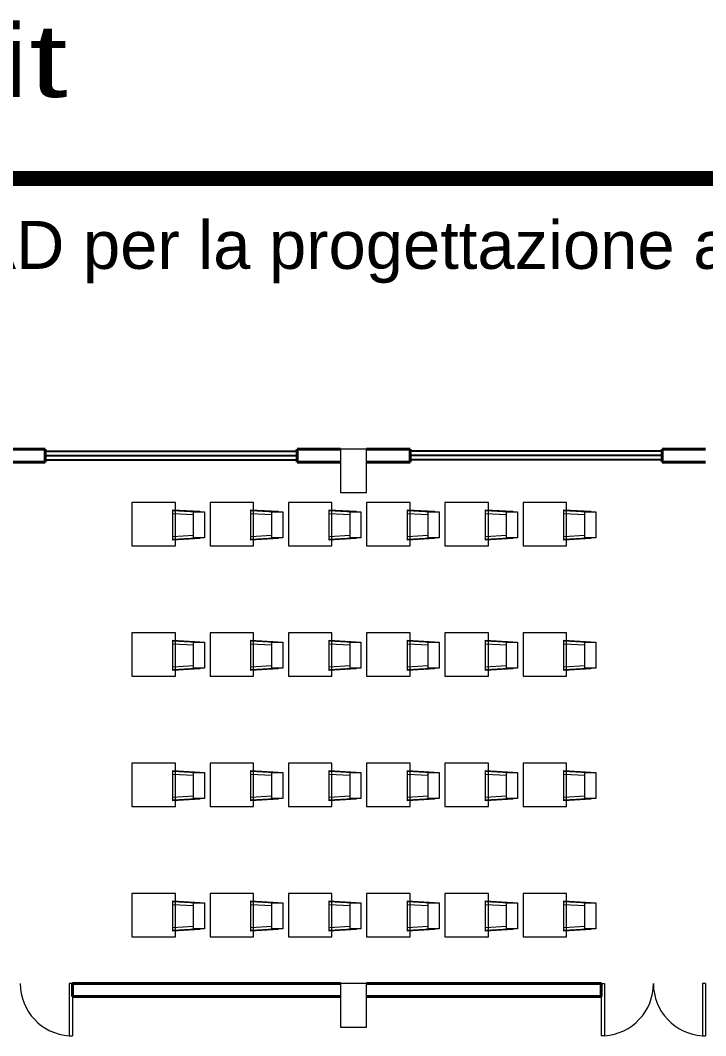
# Model space of a CAD drawing. Header units: millimetres. Extents: x 310.7 to 354.9, y 161.6 to 181.8.
# Drawn here: x 320.28 to 328.16, y 169.74 to 181.42 of the extents above; entities that cross this region are included whole.
import ezdxf
from ezdxf.enums import TextEntityAlignment as Align

# ---------------------------------------------------------------- set-up
doc = ezdxf.new("R2010")
doc.units = ezdxf.units.MM
for name, color, linetype, lineweight in [('ARREDI attrezzature - furniture', 175, 'Continuous', 9), ('MURATURA sezioni - section wall', 7, 'Continuous', 40), ('PORTE finestre - doors windows', 252, 'Continuous', 5), ('STRUTTURA - structure', 7, 'Continuous', 20), ('www.archweb.it - All rights reserved', 2, 'Continuous', 5)]:
    doc.layers.add(name, color=color, linetype=linetype, lineweight=lineweight)
doc.layers.add('VETRATE sezioni - windows sections', color=171, linetype='Continuous', true_color=0x4d79ff)
doc.styles.get("Standard").update_dxf_attribs({"font": 'arial.ttf'})

msp = doc.modelspace()

# ---------------------------------------------------------------- linework, layer by layer
at = {"layer": 'ARREDI attrezzature - furniture', "extrusion": (-4.5487e-13, -1, 0)}
for p, q in [((322.064, 175.874, -0.22), (321.564, 175.874, -0.22)), ((322.964, 175.874, -0.22), (322.464, 175.874, -0.22)), ((323.864, 175.874, 0.38), (323.364, 175.874, 0.38)), ((324.764, 175.874, 0.38), (324.264, 175.874, 0.38)), ((325.664, 175.874, 0.68), (325.164, 175.874, 0.68)), ((326.564, 175.874, 1.28), (326.064, 175.874, 1.28)), ((322.273, 175.765, -0.22), (322.399, 175.765, -0.22)), ((323.173, 175.765, -0.22), (323.299, 175.765, -0.22)), ((324.073, 175.765, 0.38), (324.199, 175.765, 0.38)), ((324.973, 175.765, 0.38), (325.099, 175.765, 0.38)), ((325.873, 175.765, 0.68), (325.999, 175.765, 0.68)), ((326.773, 175.765, 1.28), (326.899, 175.765, 1.28)), ((322.399, 175.465, -0.22), (322.273, 175.465, -0.22)), ((323.299, 175.465, -0.22), (323.173, 175.465, -0.22)), ((324.199, 175.465, 0.38), (324.073, 175.465, 0.38)), ((325.099, 175.465, 0.38), (324.973, 175.465, 0.38)), ((325.999, 175.465, 0.68), (325.873, 175.465, 0.68)), ((326.899, 175.465, 1.28), (326.773, 175.465, 1.28)), ((321.564, 175.374, -0.22), (322.064, 175.374, -0.22)), ((322.464, 175.374, -0.22), (322.964, 175.374, -0.22)), ((323.364, 175.374, 0.38), (323.864, 175.374, 0.38)), ((324.264, 175.374, 0.38), (324.764, 175.374, 0.38)), ((325.164, 175.374, 0.68), (325.664, 175.374, 0.68)), ((326.064, 175.374, 1.28), (326.564, 175.374, 1.28)), ((322.064, 174.374, -0.22), (321.564, 174.374, -0.22)), ((322.964, 174.374, -0.22), (322.464, 174.374, -0.22)), ((323.864, 174.374, 0.38), (323.364, 174.374, 0.38)), ((324.764, 174.374, 0.38), (324.264, 174.374, 0.38)), ((325.664, 174.374, 0.68), (325.164, 174.374, 0.68)), ((326.564, 174.374, 1.28), (326.064, 174.374, 1.28)), ((322.273, 174.265, -0.22), (322.399, 174.265, -0.22)), ((323.173, 174.265, -0.22), (323.299, 174.265, -0.22)), ((324.073, 174.265, 0.38), (324.199, 174.265, 0.38)), ((324.973, 174.265, 0.38), (325.099, 174.265, 0.38)), ((325.873, 174.265, 0.68), (325.999, 174.265, 0.68)), ((326.773, 174.265, 1.28), (326.899, 174.265, 1.28)), ((321.564, 173.874, -0.22), (322.064, 173.874, -0.22)), ((322.399, 173.965, -0.22), (322.273, 173.965, -0.22)), ((322.464, 173.874, -0.22), (322.964, 173.874, -0.22)), ((323.299, 173.965, -0.22), (323.173, 173.965, -0.22)), ((323.364, 173.874, 0.38), (323.864, 173.874, 0.38)), ((324.199, 173.965, 0.38), (324.073, 173.965, 0.38)), ((324.264, 173.874, 0.38), (324.764, 173.874, 0.38)), ((325.099, 173.965, 0.38), (324.973, 173.965, 0.38)), ((325.164, 173.874, 0.68), (325.664, 173.874, 0.68)), ((325.999, 173.965, 0.68), (325.873, 173.965, 0.68)), ((326.064, 173.874, 1.28), (326.564, 173.874, 1.28)), ((326.899, 173.965, 1.28), (326.773, 173.965, 1.28)), ((322.064, 172.874, -0.22), (321.564, 172.874, -0.22)), ((322.964, 172.874, -0.22), (322.464, 172.874, -0.22)), ((323.864, 172.874, 0.38), (323.364, 172.874, 0.38)), ((324.764, 172.874, 0.38), (324.264, 172.874, 0.38)), ((325.664, 172.874, 0.68), (325.164, 172.874, 0.68)), ((326.564, 172.874, 1.28), (326.064, 172.874, 1.28)), ((322.273, 172.765, -0.22), (322.399, 172.765, -0.22)), ((323.173, 172.765, -0.22), (323.299, 172.765, -0.22)), ((324.073, 172.765, 0.38), (324.199, 172.765, 0.38)), ((324.973, 172.765, 0.38), (325.099, 172.765, 0.38)), ((325.873, 172.765, 0.68), (325.999, 172.765, 0.68)), ((326.773, 172.765, 1.28), (326.899, 172.765, 1.28)), ((322.399, 172.465, -0.22), (322.273, 172.465, -0.22)), ((323.299, 172.465, -0.22), (323.173, 172.465, -0.22)), ((324.199, 172.465, 0.38), (324.073, 172.465, 0.38)), ((325.099, 172.465, 0.38), (324.973, 172.465, 0.38)), ((325.999, 172.465, 0.68), (325.873, 172.465, 0.68)), ((326.899, 172.465, 1.28), (326.773, 172.465, 1.28)), ((321.564, 172.374, -0.22), (322.064, 172.374, -0.22)), ((322.464, 172.374, -0.22), (322.964, 172.374, -0.22)), ((323.364, 172.374, 0.38), (323.864, 172.374, 0.38)), ((324.264, 172.374, 0.38), (324.764, 172.374, 0.38)), ((325.164, 172.374, 0.68), (325.664, 172.374, 0.68)), ((326.064, 172.374, 1.28), (326.564, 172.374, 1.28)), ((322.064, 171.374, -0.22), (321.564, 171.374, -0.22)), ((322.964, 171.374, -0.22), (322.464, 171.374, -0.22)), ((323.864, 171.374, 0.38), (323.364, 171.374, 0.38)), ((324.764, 171.374, 0.38), (324.264, 171.374, 0.38)), ((325.664, 171.374, 0.68), (325.164, 171.374, 0.68)), ((326.564, 171.374, 1.28), (326.064, 171.374, 1.28)), ((322.273, 171.265, -0.22), (322.399, 171.265, -0.22)), ((323.173, 171.265, -0.22), (323.299, 171.265, -0.22)), ((324.073, 171.265, 0.38), (324.199, 171.265, 0.38)), ((324.973, 171.265, 0.38), (325.099, 171.265, 0.38)), ((325.873, 171.265, 0.68), (325.999, 171.265, 0.68)), ((326.773, 171.265, 1.28), (326.899, 171.265, 1.28)), ((322.399, 170.965, -0.22), (322.273, 170.965, -0.22)), ((323.299, 170.965, -0.22), (323.173, 170.965, -0.22)), ((324.199, 170.965, 0.38), (324.073, 170.965, 0.38)), ((325.099, 170.965, 0.38), (324.973, 170.965, 0.38)), ((325.999, 170.965, 0.68), (325.873, 170.965, 0.68)), ((326.899, 170.965, 1.28), (326.773, 170.965, 1.28)), ((321.564, 170.874, -0.22), (322.064, 170.874, -0.22)), ((322.464, 170.874, -0.22), (322.964, 170.874, -0.22)), ((323.364, 170.874, 0.38), (323.864, 170.874, 0.38)), ((324.264, 170.874, 0.38), (324.764, 170.874, 0.38)), ((325.164, 170.874, 0.68), (325.664, 170.874, 0.68)), ((326.064, 170.874, 1.28), (326.564, 170.874, 1.28))]:
    msp.add_line(p, q, dxfattribs=at)
at = {"layer": 'ARREDI attrezzature - furniture', "extrusion": (-1, 4.5487e-13, 0)}
for p, q in [((321.564, 175.874, -0.22), (321.564, 175.374, -0.22)), ((322.064, 175.374, -0.22), (322.064, 175.874, -0.22)), ((322.464, 175.874, -0.22), (322.464, 175.374, -0.22)), ((322.964, 175.374, -0.22), (322.964, 175.874, -0.22)), ((323.364, 175.874, 0.38), (323.364, 175.374, 0.38)), ((323.864, 175.374, 0.38), (323.864, 175.874, 0.38)), ((324.264, 175.874, 0.38), (324.264, 175.374, 0.38)), ((324.764, 175.374, 0.38), (324.764, 175.874, 0.38)), ((325.164, 175.874, 0.68), (325.164, 175.374, 0.68)), ((325.664, 175.374, 0.68), (325.664, 175.874, 0.68)), ((326.064, 175.874, 1.28), (326.064, 175.374, 1.28)), ((326.564, 175.374, 1.28), (326.564, 175.874, 1.28)), ((322.033, 175.441, -0.22), (322.033, 175.789, -0.22)), ((322.033, 175.441, -0.22), (322.033, 175.789, -0.22)), ((322.273, 175.465, -0.22), (322.273, 175.765, -0.22)), ((322.345, 175.771, -0.22), (322.345, 175.765, -0.22)), ((322.399, 175.765, -0.22), (322.399, 175.465, -0.22)), ((322.933, 175.441, -0.22), (322.933, 175.789, -0.22)), ((322.933, 175.441, -0.22), (322.933, 175.789, -0.22)), ((323.173, 175.465, -0.22), (323.173, 175.765, -0.22)), ((323.245, 175.771, -0.22), (323.245, 175.765, -0.22)), ((323.299, 175.765, -0.22), (323.299, 175.465, -0.22)), ((323.833, 175.441, 0.38), (323.833, 175.789, 0.38)), ((323.833, 175.441, 0.38), (323.833, 175.789, 0.38)), ((324.073, 175.465, 0.38), (324.073, 175.765, 0.38)), ((324.145, 175.771, 0.38), (324.145, 175.765, 0.38)), ((324.199, 175.765, 0.38), (324.199, 175.465, 0.38)), ((324.733, 175.441, 0.38), (324.733, 175.789, 0.38)), ((324.733, 175.441, 0.38), (324.733, 175.789, 0.38)), ((324.973, 175.465, 0.38), (324.973, 175.765, 0.38)), ((325.045, 175.771, 0.38), (325.045, 175.765, 0.38)), ((325.099, 175.765, 0.38), (325.099, 175.465, 0.38)), ((325.633, 175.441, 0.68), (325.633, 175.789, 0.68)), ((325.633, 175.441, 0.68), (325.633, 175.789, 0.68)), ((325.873, 175.465, 0.68), (325.873, 175.765, 0.68)), ((325.945, 175.771, 0.68), (325.945, 175.765, 0.68)), ((325.999, 175.765, 0.68), (325.999, 175.465, 0.68)), ((326.533, 175.441, 1.28), (326.533, 175.789, 1.28)), ((326.533, 175.441, 1.28), (326.533, 175.789, 1.28)), ((326.773, 175.465, 1.28), (326.773, 175.765, 1.28)), ((326.845, 175.771, 1.28), (326.845, 175.765, 1.28)), ((326.899, 175.765, 1.28), (326.899, 175.465, 1.28)), ((322.345, 175.465, -0.22), (322.345, 175.459, -0.22)), ((323.245, 175.465, -0.22), (323.245, 175.459, -0.22)), ((324.145, 175.465, 0.38), (324.145, 175.459, 0.38)), ((325.045, 175.465, 0.38), (325.045, 175.459, 0.38)), ((325.945, 175.465, 0.68), (325.945, 175.459, 0.68)), ((326.845, 175.465, 1.28), (326.845, 175.459, 1.28)), ((321.564, 174.374, -0.22), (321.564, 173.874, -0.22)), ((322.064, 173.874, -0.22), (322.064, 174.374, -0.22)), ((322.464, 174.374, -0.22), (322.464, 173.874, -0.22)), ((322.964, 173.874, -0.22), (322.964, 174.374, -0.22)), ((323.364, 174.374, 0.38), (323.364, 173.874, 0.38)), ((323.864, 173.874, 0.38), (323.864, 174.374, 0.38)), ((324.264, 174.374, 0.38), (324.264, 173.874, 0.38)), ((324.764, 173.874, 0.38), (324.764, 174.374, 0.38)), ((325.164, 174.374, 0.68), (325.164, 173.874, 0.68)), ((325.664, 173.874, 0.68), (325.664, 174.374, 0.68)), ((326.064, 174.374, 1.28), (326.064, 173.874, 1.28)), ((326.564, 173.874, 1.28), (326.564, 174.374, 1.28)), ((322.033, 173.941, -0.22), (322.033, 174.289, -0.22)), ((322.033, 173.941, -0.22), (322.033, 174.289, -0.22)), ((322.273, 173.965, -0.22), (322.273, 174.265, -0.22)), ((322.345, 174.271, -0.22), (322.345, 174.265, -0.22)), ((322.399, 174.265, -0.22), (322.399, 173.965, -0.22)), ((322.933, 173.941, -0.22), (322.933, 174.289, -0.22)), ((322.933, 173.941, -0.22), (322.933, 174.289, -0.22)), ((323.173, 173.965, -0.22), (323.173, 174.265, -0.22)), ((323.245, 174.271, -0.22), (323.245, 174.265, -0.22)), ((323.299, 174.265, -0.22), (323.299, 173.965, -0.22)), ((323.833, 173.941, 0.38), (323.833, 174.289, 0.38)), ((323.833, 173.941, 0.38), (323.833, 174.289, 0.38)), ((324.073, 173.965, 0.38), (324.073, 174.265, 0.38)), ((324.145, 174.271, 0.38), (324.145, 174.265, 0.38)), ((324.199, 174.265, 0.38), (324.199, 173.965, 0.38)), ((324.733, 173.941, 0.38), (324.733, 174.289, 0.38)), ((324.733, 173.941, 0.38), (324.733, 174.289, 0.38)), ((324.973, 173.965, 0.38), (324.973, 174.265, 0.38)), ((325.045, 174.271, 0.38), (325.045, 174.265, 0.38)), ((325.099, 174.265, 0.38), (325.099, 173.965, 0.38)), ((325.633, 173.941, 0.68), (325.633, 174.289, 0.68)), ((325.633, 173.941, 0.68), (325.633, 174.289, 0.68)), ((325.873, 173.965, 0.68), (325.873, 174.265, 0.68)), ((325.945, 174.271, 0.68), (325.945, 174.265, 0.68)), ((325.999, 174.265, 0.68), (325.999, 173.965, 0.68)), ((326.533, 173.941, 1.28), (326.533, 174.289, 1.28)), ((326.533, 173.941, 1.28), (326.533, 174.289, 1.28)), ((326.773, 173.965, 1.28), (326.773, 174.265, 1.28)), ((326.845, 174.271, 1.28), (326.845, 174.265, 1.28)), ((326.899, 174.265, 1.28), (326.899, 173.965, 1.28)), ((322.345, 173.965, -0.22), (322.345, 173.959, -0.22)), ((323.245, 173.965, -0.22), (323.245, 173.959, -0.22)), ((324.145, 173.965, 0.38), (324.145, 173.959, 0.38)), ((325.045, 173.965, 0.38), (325.045, 173.959, 0.38)), ((325.945, 173.965, 0.68), (325.945, 173.959, 0.68)), ((326.845, 173.965, 1.28), (326.845, 173.959, 1.28)), ((321.564, 172.874, -0.22), (321.564, 172.374, -0.22)), ((322.064, 172.374, -0.22), (322.064, 172.874, -0.22)), ((322.464, 172.874, -0.22), (322.464, 172.374, -0.22)), ((322.964, 172.374, -0.22), (322.964, 172.874, -0.22)), ((323.364, 172.874, 0.38), (323.364, 172.374, 0.38)), ((323.864, 172.374, 0.38), (323.864, 172.874, 0.38)), ((324.264, 172.874, 0.38), (324.264, 172.374, 0.38)), ((324.764, 172.374, 0.38), (324.764, 172.874, 0.38)), ((325.164, 172.874, 0.68), (325.164, 172.374, 0.68)), ((325.664, 172.374, 0.68), (325.664, 172.874, 0.68)), ((326.064, 172.874, 1.28), (326.064, 172.374, 1.28)), ((326.564, 172.374, 1.28), (326.564, 172.874, 1.28)), ((322.033, 172.441, -0.22), (322.033, 172.789, -0.22)), ((322.033, 172.441, -0.22), (322.033, 172.789, -0.22)), ((322.273, 172.465, -0.22), (322.273, 172.765, -0.22)), ((322.345, 172.771, -0.22), (322.345, 172.765, -0.22)), ((322.399, 172.765, -0.22), (322.399, 172.465, -0.22)), ((322.933, 172.441, -0.22), (322.933, 172.789, -0.22)), ((322.933, 172.441, -0.22), (322.933, 172.789, -0.22)), ((323.173, 172.465, -0.22), (323.173, 172.765, -0.22)), ((323.245, 172.771, -0.22), (323.245, 172.765, -0.22)), ((323.299, 172.765, -0.22), (323.299, 172.465, -0.22)), ((323.833, 172.441, 0.38), (323.833, 172.789, 0.38)), ((323.833, 172.441, 0.38), (323.833, 172.789, 0.38)), ((324.073, 172.465, 0.38), (324.073, 172.765, 0.38)), ((324.145, 172.771, 0.38), (324.145, 172.765, 0.38)), ((324.199, 172.765, 0.38), (324.199, 172.465, 0.38)), ((324.733, 172.441, 0.38), (324.733, 172.789, 0.38)), ((324.733, 172.441, 0.38), (324.733, 172.789, 0.38)), ((324.973, 172.465, 0.38), (324.973, 172.765, 0.38)), ((325.045, 172.771, 0.38), (325.045, 172.765, 0.38)), ((325.099, 172.765, 0.38), (325.099, 172.465, 0.38)), ((325.633, 172.441, 0.68), (325.633, 172.789, 0.68)), ((325.633, 172.441, 0.68), (325.633, 172.789, 0.68)), ((325.873, 172.465, 0.68), (325.873, 172.765, 0.68)), ((325.945, 172.771, 0.68), (325.945, 172.765, 0.68)), ((325.999, 172.765, 0.68), (325.999, 172.465, 0.68)), ((326.533, 172.441, 1.28), (326.533, 172.789, 1.28)), ((326.533, 172.441, 1.28), (326.533, 172.789, 1.28)), ((326.773, 172.465, 1.28), (326.773, 172.765, 1.28)), ((326.845, 172.771, 1.28), (326.845, 172.765, 1.28)), ((326.899, 172.765, 1.28), (326.899, 172.465, 1.28)), ((322.345, 172.465, -0.22), (322.345, 172.459, -0.22)), ((323.245, 172.465, -0.22), (323.245, 172.459, -0.22)), ((324.145, 172.465, 0.38), (324.145, 172.459, 0.38)), ((325.045, 172.465, 0.38), (325.045, 172.459, 0.38)), ((325.945, 172.465, 0.68), (325.945, 172.459, 0.68)), ((326.845, 172.465, 1.28), (326.845, 172.459, 1.28)), ((321.564, 171.374, -0.22), (321.564, 170.874, -0.22)), ((322.033, 170.941, -0.22), (322.033, 171.289, -0.22)), ((322.033, 170.941, -0.22), (322.033, 171.289, -0.22)), ((322.064, 170.874, -0.22), (322.064, 171.374, -0.22)), ((322.464, 171.374, -0.22), (322.464, 170.874, -0.22)), ((322.933, 170.941, -0.22), (322.933, 171.289, -0.22)), ((322.933, 170.941, -0.22), (322.933, 171.289, -0.22)), ((322.964, 170.874, -0.22), (322.964, 171.374, -0.22)), ((323.364, 171.374, 0.38), (323.364, 170.874, 0.38)), ((323.833, 170.941, 0.38), (323.833, 171.289, 0.38)), ((323.833, 170.941, 0.38), (323.833, 171.289, 0.38)), ((323.864, 170.874, 0.38), (323.864, 171.374, 0.38)), ((324.264, 171.374, 0.38), (324.264, 170.874, 0.38)), ((324.733, 170.941, 0.38), (324.733, 171.289, 0.38)), ((324.733, 170.941, 0.38), (324.733, 171.289, 0.38)), ((324.764, 170.874, 0.38), (324.764, 171.374, 0.38)), ((325.164, 171.374, 0.68), (325.164, 170.874, 0.68)), ((325.633, 170.941, 0.68), (325.633, 171.289, 0.68)), ((325.633, 170.941, 0.68), (325.633, 171.289, 0.68)), ((325.664, 170.874, 0.68), (325.664, 171.374, 0.68)), ((326.064, 171.374, 1.28), (326.064, 170.874, 1.28)), ((326.533, 170.941, 1.28), (326.533, 171.289, 1.28)), ((326.533, 170.941, 1.28), (326.533, 171.289, 1.28)), ((326.564, 170.874, 1.28), (326.564, 171.374, 1.28)), ((322.273, 170.965, -0.22), (322.273, 171.265, -0.22)), ((322.345, 171.271, -0.22), (322.345, 171.265, -0.22)), ((322.399, 171.265, -0.22), (322.399, 170.965, -0.22)), ((323.173, 170.965, -0.22), (323.173, 171.265, -0.22)), ((323.245, 171.271, -0.22), (323.245, 171.265, -0.22)), ((323.299, 171.265, -0.22), (323.299, 170.965, -0.22)), ((324.073, 170.965, 0.38), (324.073, 171.265, 0.38)), ((324.145, 171.271, 0.38), (324.145, 171.265, 0.38)), ((324.199, 171.265, 0.38), (324.199, 170.965, 0.38)), ((324.973, 170.965, 0.38), (324.973, 171.265, 0.38)), ((325.045, 171.271, 0.38), (325.045, 171.265, 0.38)), ((325.099, 171.265, 0.38), (325.099, 170.965, 0.38)), ((325.873, 170.965, 0.68), (325.873, 171.265, 0.68)), ((325.945, 171.271, 0.68), (325.945, 171.265, 0.68)), ((325.999, 171.265, 0.68), (325.999, 170.965, 0.68)), ((326.773, 170.965, 1.28), (326.773, 171.265, 1.28)), ((326.845, 171.271, 1.28), (326.845, 171.265, 1.28)), ((326.899, 171.265, 1.28), (326.899, 170.965, 1.28)), ((322.345, 170.965, -0.22), (322.345, 170.959, -0.22)), ((323.245, 170.965, -0.22), (323.245, 170.959, -0.22)), ((324.145, 170.965, 0.38), (324.145, 170.959, 0.38)), ((325.045, 170.965, 0.38), (325.045, 170.959, 0.38)), ((325.945, 170.965, 0.68), (325.945, 170.959, 0.68)), ((326.845, 170.965, 1.28), (326.845, 170.959, 1.28))]:
    msp.add_line(p, q, dxfattribs=at)
at = {"layer": 'ARREDI attrezzature - furniture'}
for p, q in [((322.033, 175.789, -0.22), (322.345, 175.771, -0.22)), ((322.033, 175.747, -0.22), (322.273, 175.734, -0.22)), ((322.933, 175.789, -0.22), (323.245, 175.771, -0.22)), ((322.933, 175.747, -0.22), (323.173, 175.734, -0.22)), ((323.833, 175.789, 0.38), (324.145, 175.771, 0.38)), ((323.833, 175.747, 0.38), (324.073, 175.734, 0.38)), ((324.733, 175.789, 0.38), (325.045, 175.771, 0.38)), ((324.733, 175.747, 0.38), (324.973, 175.734, 0.38)), ((325.633, 175.789, 0.68), (325.945, 175.771, 0.68)), ((325.633, 175.747, 0.68), (325.873, 175.734, 0.68)), ((326.533, 175.789, 1.28), (326.845, 175.771, 1.28)), ((326.533, 175.747, 1.28), (326.773, 175.734, 1.28)), ((322.033, 175.483, -0.22), (322.273, 175.497, -0.22)), ((322.933, 175.483, -0.22), (323.173, 175.497, -0.22)), ((323.833, 175.483, 0.38), (324.073, 175.497, 0.38)), ((324.733, 175.483, 0.38), (324.973, 175.497, 0.38)), ((325.633, 175.483, 0.68), (325.873, 175.497, 0.68)), ((326.533, 175.483, 1.28), (326.773, 175.497, 1.28)), ((322.033, 174.289, -0.22), (322.345, 174.271, -0.22)), ((322.033, 174.247, -0.22), (322.273, 174.234, -0.22)), ((322.933, 174.289, -0.22), (323.245, 174.271, -0.22)), ((322.933, 174.247, -0.22), (323.173, 174.234, -0.22)), ((323.833, 174.289, 0.38), (324.145, 174.271, 0.38)), ((323.833, 174.247, 0.38), (324.073, 174.234, 0.38)), ((324.733, 174.289, 0.38), (325.045, 174.271, 0.38)), ((324.733, 174.247, 0.38), (324.973, 174.234, 0.38)), ((325.633, 174.289, 0.68), (325.945, 174.271, 0.68)), ((325.633, 174.247, 0.68), (325.873, 174.234, 0.68)), ((326.533, 174.289, 1.28), (326.845, 174.271, 1.28)), ((326.533, 174.247, 1.28), (326.773, 174.234, 1.28)), ((322.033, 173.983, -0.22), (322.273, 173.997, -0.22)), ((322.933, 173.983, -0.22), (323.173, 173.997, -0.22)), ((323.833, 173.983, 0.38), (324.073, 173.997, 0.38)), ((324.733, 173.983, 0.38), (324.973, 173.997, 0.38)), ((325.633, 173.983, 0.68), (325.873, 173.997, 0.68)), ((326.533, 173.983, 1.28), (326.773, 173.997, 1.28)), ((322.033, 172.789, -0.22), (322.345, 172.771, -0.22)), ((322.033, 172.747, -0.22), (322.273, 172.734, -0.22)), ((322.933, 172.789, -0.22), (323.245, 172.771, -0.22)), ((322.933, 172.747, -0.22), (323.173, 172.734, -0.22)), ((323.833, 172.789, 0.38), (324.145, 172.771, 0.38)), ((323.833, 172.747, 0.38), (324.073, 172.734, 0.38)), ((324.733, 172.789, 0.38), (325.045, 172.771, 0.38)), ((324.733, 172.747, 0.38), (324.973, 172.734, 0.38)), ((325.633, 172.789, 0.68), (325.945, 172.771, 0.68)), ((325.633, 172.747, 0.68), (325.873, 172.734, 0.68)), ((326.533, 172.789, 1.28), (326.845, 172.771, 1.28)), ((326.533, 172.747, 1.28), (326.773, 172.734, 1.28)), ((322.033, 172.483, -0.22), (322.273, 172.497, -0.22)), ((322.933, 172.483, -0.22), (323.173, 172.497, -0.22)), ((323.833, 172.483, 0.38), (324.073, 172.497, 0.38)), ((324.733, 172.483, 0.38), (324.973, 172.497, 0.38)), ((325.633, 172.483, 0.68), (325.873, 172.497, 0.68)), ((326.533, 172.483, 1.28), (326.773, 172.497, 1.28)), ((322.033, 171.289, -0.22), (322.345, 171.271, -0.22)), ((322.933, 171.289, -0.22), (323.245, 171.271, -0.22)), ((323.833, 171.289, 0.38), (324.145, 171.271, 0.38)), ((324.733, 171.289, 0.38), (325.045, 171.271, 0.38)), ((325.633, 171.289, 0.68), (325.945, 171.271, 0.68)), ((326.533, 171.289, 1.28), (326.845, 171.271, 1.28)), ((322.033, 171.247, -0.22), (322.273, 171.234, -0.22)), ((322.933, 171.247, -0.22), (323.173, 171.234, -0.22)), ((323.833, 171.247, 0.38), (324.073, 171.234, 0.38)), ((324.733, 171.247, 0.38), (324.973, 171.234, 0.38)), ((325.633, 171.247, 0.68), (325.873, 171.234, 0.68)), ((326.533, 171.247, 1.28), (326.773, 171.234, 1.28)), ((322.033, 170.983, -0.22), (322.273, 170.997, -0.22)), ((322.933, 170.983, -0.22), (323.173, 170.997, -0.22)), ((323.833, 170.983, 0.38), (324.073, 170.997, 0.38)), ((324.733, 170.983, 0.38), (324.973, 170.997, 0.38)), ((325.633, 170.983, 0.68), (325.873, 170.997, 0.68)), ((326.533, 170.983, 1.28), (326.773, 170.997, 1.28))]:
    msp.add_line(p, q, dxfattribs=at)
at = {"layer": 'ARREDI attrezzature - furniture', "extrusion": (0.055104, 0.998481, 0)}
for p, q in [((322.033, 175.78, -0.22), (322.303, 175.765, -0.22)), ((322.933, 175.78, -0.22), (323.203, 175.765, -0.22)), ((323.833, 175.78, 0.38), (324.103, 175.765, 0.38)), ((324.733, 175.78, 0.38), (325.003, 175.765, 0.38)), ((325.633, 175.78, 0.68), (325.903, 175.765, 0.68)), ((326.533, 175.78, 1.28), (326.803, 175.765, 1.28)), ((322.033, 174.28, -0.22), (322.303, 174.265, -0.22)), ((322.933, 174.28, -0.22), (323.203, 174.265, -0.22)), ((323.833, 174.28, 0.38), (324.103, 174.265, 0.38)), ((324.733, 174.28, 0.38), (325.003, 174.265, 0.38)), ((325.633, 174.28, 0.68), (325.903, 174.265, 0.68)), ((326.533, 174.28, 1.28), (326.803, 174.265, 1.28)), ((322.033, 172.78, -0.22), (322.303, 172.765, -0.22)), ((322.933, 172.78, -0.22), (323.203, 172.765, -0.22)), ((323.833, 172.78, 0.38), (324.103, 172.765, 0.38)), ((324.733, 172.78, 0.38), (325.003, 172.765, 0.38)), ((325.633, 172.78, 0.68), (325.903, 172.765, 0.68)), ((326.533, 172.78, 1.28), (326.803, 172.765, 1.28)), ((322.033, 171.28, -0.22), (322.303, 171.265, -0.22)), ((322.933, 171.28, -0.22), (323.203, 171.265, -0.22)), ((323.833, 171.28, 0.38), (324.103, 171.265, 0.38)), ((324.733, 171.28, 0.38), (325.003, 171.265, 0.38)), ((325.633, 171.28, 0.68), (325.903, 171.265, 0.68)), ((326.533, 171.28, 1.28), (326.803, 171.265, 1.28))]:
    msp.add_line(p, q, dxfattribs=at)
at = {"layer": 'ARREDI attrezzature - furniture', "extrusion": (-0.055106, 0.99848, 0)}
for p, q in [((322.033, 175.451, -0.22), (322.303, 175.465, -0.22)), ((322.933, 175.451, -0.22), (323.203, 175.465, -0.22)), ((323.833, 175.451, 0.38), (324.103, 175.465, 0.38)), ((324.733, 175.451, 0.38), (325.003, 175.465, 0.38)), ((325.633, 175.451, 0.68), (325.903, 175.465, 0.68)), ((326.533, 175.451, 1.28), (326.803, 175.465, 1.28)), ((322.033, 173.951, -0.22), (322.303, 173.965, -0.22)), ((322.933, 173.951, -0.22), (323.203, 173.965, -0.22)), ((323.833, 173.951, 0.38), (324.103, 173.965, 0.38)), ((324.733, 173.951, 0.38), (325.003, 173.965, 0.38)), ((325.633, 173.951, 0.68), (325.903, 173.965, 0.68)), ((326.533, 173.951, 1.28), (326.803, 173.965, 1.28)), ((322.033, 172.451, -0.22), (322.303, 172.465, -0.22)), ((322.933, 172.451, -0.22), (323.203, 172.465, -0.22)), ((323.833, 172.451, 0.38), (324.103, 172.465, 0.38)), ((324.733, 172.451, 0.38), (325.003, 172.465, 0.38)), ((325.633, 172.451, 0.68), (325.903, 172.465, 0.68)), ((326.533, 172.451, 1.28), (326.803, 172.465, 1.28)), ((322.033, 170.951, -0.22), (322.303, 170.965, -0.22)), ((322.933, 170.951, -0.22), (323.203, 170.965, -0.22)), ((323.833, 170.951, 0.38), (324.103, 170.965, 0.38)), ((324.733, 170.951, 0.38), (325.003, 170.965, 0.38)), ((325.633, 170.951, 0.68), (325.903, 170.965, 0.68)), ((326.533, 170.951, 1.28), (326.803, 170.965, 1.28))]:
    msp.add_line(p, q, dxfattribs=at)
at = {"layer": 'ARREDI attrezzature - furniture', "extrusion": (-0.057597, 0.99834, 0)}
for p, q in [((322.345, 175.459, -0.22), (322.033, 175.441, -0.22)), ((323.245, 175.459, -0.22), (322.933, 175.441, -0.22)), ((324.145, 175.459, 0.38), (323.833, 175.441, 0.38)), ((325.045, 175.459, 0.38), (324.733, 175.441, 0.38)), ((325.945, 175.459, 0.68), (325.633, 175.441, 0.68)), ((326.845, 175.459, 1.28), (326.533, 175.441, 1.28)), ((322.345, 173.959, -0.22), (322.033, 173.941, -0.22)), ((323.245, 173.959, -0.22), (322.933, 173.941, -0.22)), ((324.145, 173.959, 0.38), (323.833, 173.941, 0.38)), ((325.045, 173.959, 0.38), (324.733, 173.941, 0.38)), ((325.945, 173.959, 0.68), (325.633, 173.941, 0.68)), ((326.845, 173.959, 1.28), (326.533, 173.941, 1.28)), ((322.345, 172.459, -0.22), (322.033, 172.441, -0.22)), ((323.245, 172.459, -0.22), (322.933, 172.441, -0.22)), ((324.145, 172.459, 0.38), (323.833, 172.441, 0.38)), ((325.045, 172.459, 0.38), (324.733, 172.441, 0.38)), ((325.945, 172.459, 0.68), (325.633, 172.441, 0.68)), ((326.845, 172.459, 1.28), (326.533, 172.441, 1.28)), ((322.345, 170.959, -0.22), (322.033, 170.941, -0.22)), ((323.245, 170.959, -0.22), (322.933, 170.941, -0.22)), ((324.145, 170.959, 0.38), (323.833, 170.941, 0.38)), ((325.045, 170.959, 0.38), (324.733, 170.941, 0.38)), ((325.945, 170.959, 0.68), (325.633, 170.941, 0.68)), ((326.845, 170.959, 1.28), (326.533, 170.941, 1.28))]:
    msp.add_line(p, q, dxfattribs=at)
at = {"layer": 'MURATURA sezioni - section wall'}
for p, q in [((320.564, 176.487, 1.06), (319.679, 176.487, 1.44)), ((320.564, 176.337, 1.06), (320.564, 176.487, 1.06)), ((323.964, 176.487, 1.06), (323.464, 176.487, 1.104)), ((323.464, 176.337, 1.06), (323.464, 176.487, 1.06)), ((324.764, 176.487, 1.06), (324.264, 176.487, 1.06)), ((324.764, 176.337, 1.06), (324.764, 176.487, 1.06)), ((328.164, 176.487, 1.06), (327.664, 176.487, 1.06)), ((327.664, 176.337, 1.06), (327.664, 176.487, 1.06)), ((320.564, 176.337, 1.06), (319.679, 176.337, 1.44)), ((323.964, 176.337, 1.06), (323.464, 176.337, 1.104)), ((324.764, 176.337, 1.06), (324.264, 176.337, 1.06)), ((328.164, 176.337, 1.06), (327.664, 176.337, 1.06)), ((320.88, 170.337, 1.06), (320.88, 170.187, 1.058)), ((320.88, 170.337, 1.06), (323.964, 170.337, 0.68)), ((324.264, 170.337, 0.68), (326.964, 170.337, 1.06)), ((326.963, 170.337, 1.06), (326.963, 170.187, 1.06))]:
    msp.add_line(p, q, dxfattribs=at)
at = {"layer": 'MURATURA sezioni - section wall', "elevation": 1.06}
for points in [[(323.964, 170.187), (320.88, 170.187)], [(326.963, 170.187), (324.264, 170.187)]]:
    msp.add_lwpolyline(points, dxfattribs=at)
at = {"layer": 'PORTE finestre - doors windows', "color": 2}
for p, q in [((320.843, 170.337, 1.06), (320.843, 169.737, 1.06)), ((320.88, 170.337, 1.06), (320.843, 170.337, 1.06)), ((320.88, 170.337, 1.06), (320.88, 169.737, 1.06)), ((326.963, 170.337, 1.06), (326.963, 169.737, 1.06)), ((326.963, 170.337, 1.06), (327.001, 170.337, 1.06)), ((327.001, 170.337, 1.06), (327.001, 169.737, 1.06)), ((328.127, 170.337, 1.06), (328.127, 169.737, 1.06)), ((328.164, 170.337, 1.06), (328.127, 170.337, 1.06)), ((328.164, 170.337, 1.06), (328.164, 169.737, 1.06)), ((320.843, 169.737, 1.06), (320.88, 169.737, 1.06)), ((327.001, 169.737, 1.06), (326.963, 169.737, 1.06)), ((328.127, 169.737, 1.06), (328.164, 169.737, 1.06))]:
    msp.add_line(p, q, dxfattribs=at)
at = {"layer": 'PORTE finestre - doors windows'}
for centre, start, end in [((320.88, 170.337, 1.06), 180, 266.4167), ((326.963, 170.337, 1.06), 273.5833, 360), ((328.164, 170.337, 1.06), 180, 266.4167)]:
    msp.add_arc(centre, 0.601, start, end, dxfattribs=at)
at = {"layer": 'STRUTTURA - structure'}
for points, elevation in [([(324.264, 176.487), (323.964, 176.487), (323.964, 175.987), (324.264, 175.987)], 1.06), ([(324.264, 170.337), (323.964, 170.337), (323.964, 169.837), (324.264, 169.837)], 0.68)]:
    msp.add_lwpolyline(points, close=True, dxfattribs=dict(at, elevation=elevation))
at = {"layer": 'VETRATE sezioni - windows sections'}
for p, q in [((320.564, 176.462, 1.06), (323.464, 176.462, 1.06)), ((327.664, 176.462, 1.06), (324.764, 176.462, 1.06)), ((320.564, 176.412, 1.06), (323.464, 176.412, 1.06)), ((320.564, 176.412, 1.06), (323.464, 176.412, 1.06)), ((320.564, 176.362, 1.06), (323.464, 176.362, 1.06)), ((327.664, 176.412, 1.06), (324.764, 176.412, 1.06)), ((327.664, 176.412, 1.06), (324.764, 176.412, 1.06)), ((327.664, 176.362, 1.06), (324.764, 176.362, 1.06))]:
    msp.add_line(p, q, dxfattribs=at)
at = {"layer": 'www.archweb.it - All rights reserved', "color": 7, "ltscale": 0.02, "true_color": 0xffffff, "const_width": 0.172, "elevation": 0.3}
msp.add_lwpolyline([(310.798, 179.601), (354.766, 179.601)], dxfattribs=at)

# ---------------------------------------------------------------- texts
at = {"layer": 'www.archweb.it - All rights reserved', "color": 7, "width": 1.363615}
msp.add_text('Archweb.it', height=0.8397, dxfattribs=at).set_placement((313.357, 180.537, 0.3), (320.825, 180.537, 0.3), align=Align.FIT)
at = {"layer": 'www.archweb.it - All rights reserved', "color": 253}
msp.add_text('Contenitore di strumenti CAD per la progettazione architettonica', height=0.55132, dxfattribs=at).set_placement((310.771, 178.561, 0.3))

doc.saveas('drawing.dxf')
